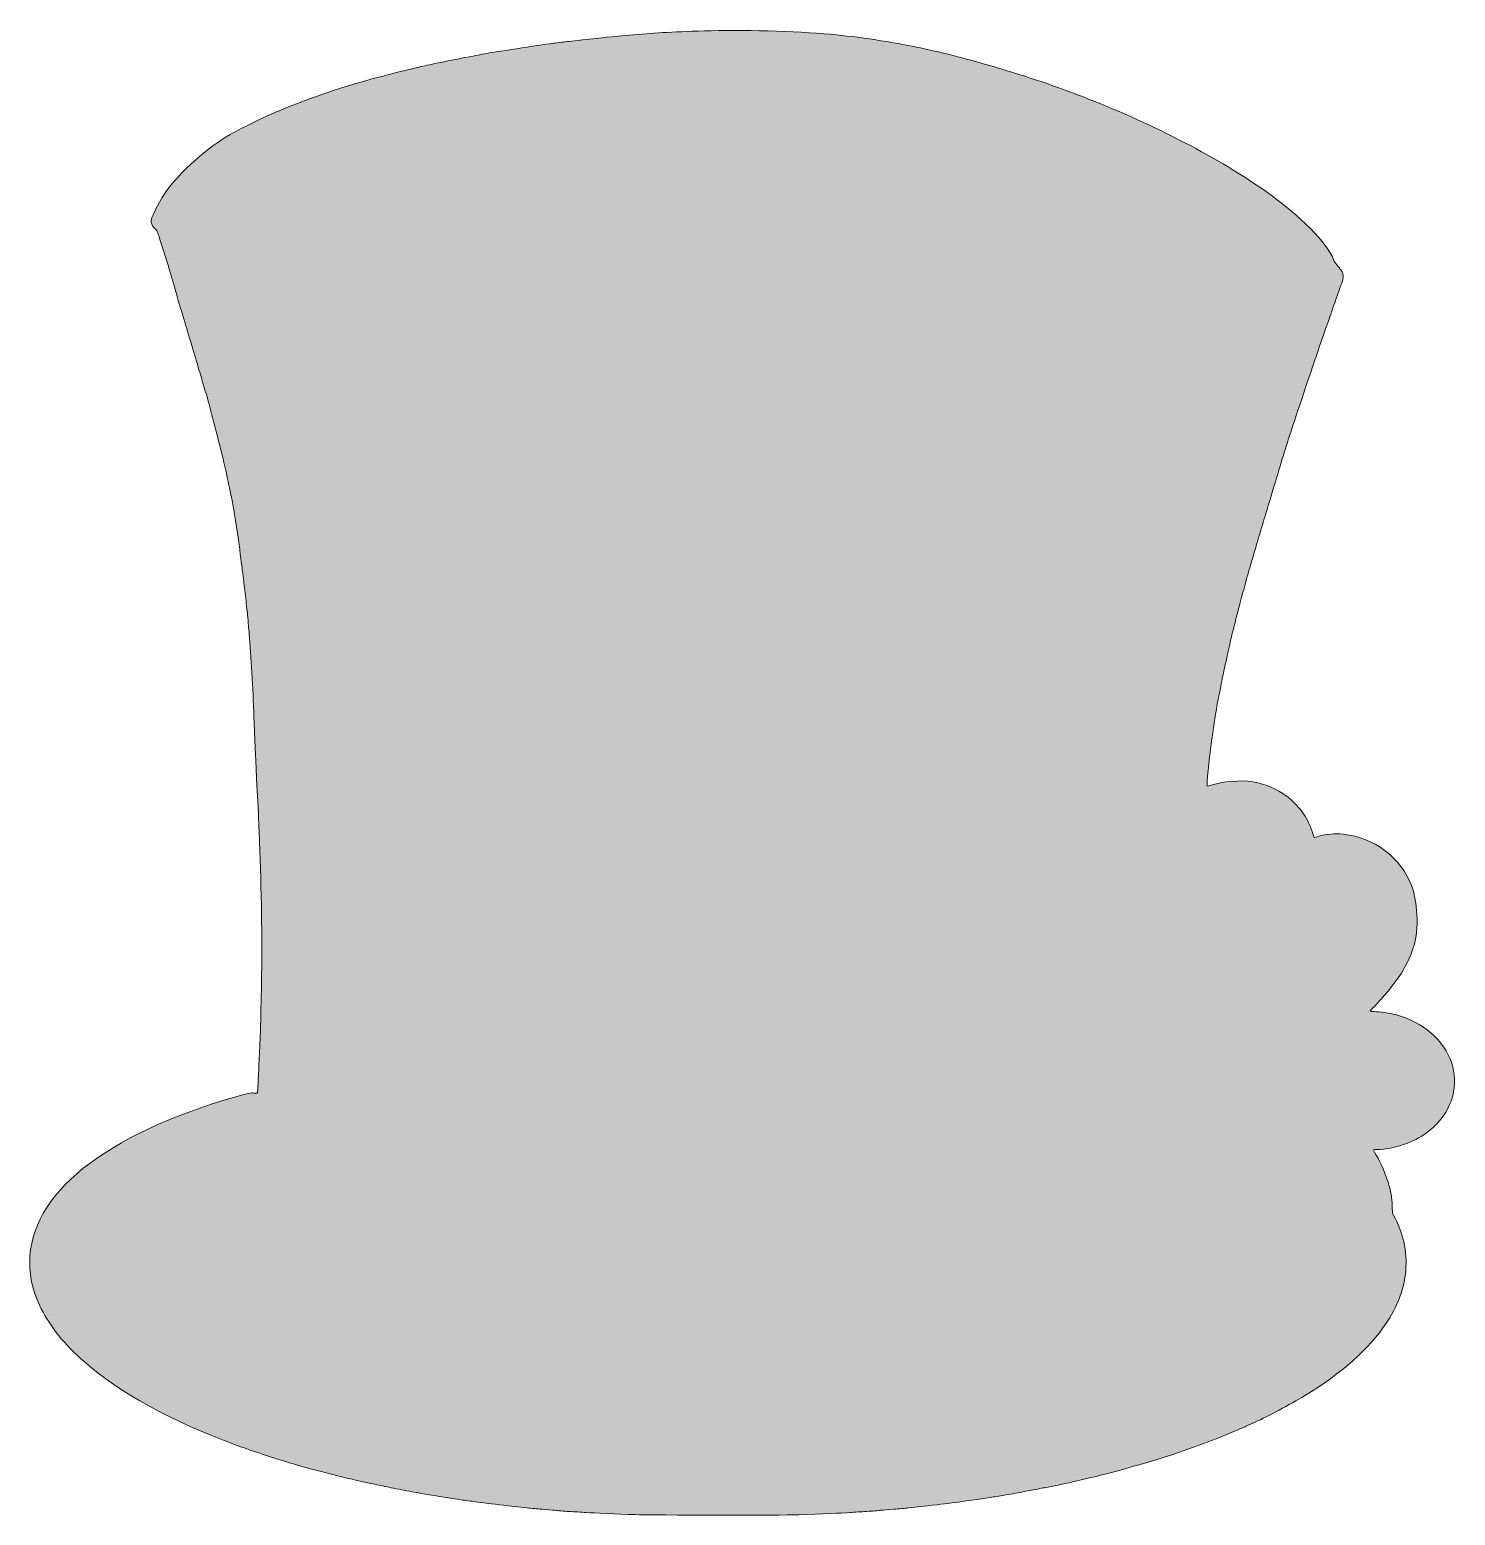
# Model space of a CAD drawing. Header units: inches. Extents: x -43.8 to -25.9, y 12.8 to 14.4.
# Drawn here: x -27.423 to -25.91, y 12.825 to 14.402 of the extents above; entities that cross this region are included whole.
import ezdxf

# ---------------------------------------------------------------- set-up
doc = ezdxf.new("R2010")
doc.units = ezdxf.units.IN
doc.header["$MEASUREMENT"] = 0
doc.layers.add('Layer 1', color=7, linetype='Continuous')

msp = doc.modelspace()

# ---------------------------------------------------------------- hatches: boundary and pattern name
at = {"layer": 'Layer 1'}
h = msp.add_hatch(color=7, dxfattribs=at)
h.dxf.hatch_style = 2
edge = h.paths.add_edge_path()
edge.add_spline(control_points=[(-25.913, 13.2706), (-25.9143, 13.2653), (-25.9186, 13.2555), (-25.9217, 13.251), (-25.9311, 13.2371), (-25.9444, 13.2268), (-25.9616, 13.22), (-25.971, 13.2163), (-25.9847, 13.2135), (-25.9934, 13.2135), (-25.9952, 13.2135), (-25.9968, 13.2133), (-25.997, 13.2131), (-25.9972, 13.2129), (-25.9968, 13.2118), (-25.996, 13.2107), (-25.9913, 13.2031), (-25.9854, 13.1904), (-25.9829, 13.1823), (-25.9822, 13.1801), (-25.9812, 13.1771), (-25.9807, 13.1757), (-25.979, 13.1708), (-25.9776, 13.1618), (-25.9772, 13.1537), (-25.9772, 13.1537), (-25.9769, 13.1456), (-25.9769, 13.1456), (-25.9769, 13.1456), (-25.9743, 13.1406), (-25.9743, 13.1406), (-25.9645, 13.122), (-25.9608, 13.102), (-25.9633, 13.0808), (-25.9653, 13.0639), (-25.9722, 13.0463), (-25.9836, 13.0291), (-26.0017, 13.002), (-26.0314, 12.9755), (-26.0702, 12.9521), (-26.0857, 12.9427), (-26.1088, 12.9304), (-26.1228, 12.9241), (-26.1255, 12.9228), (-26.1297, 12.9209), (-26.1321, 12.9198), (-26.1345, 12.9187), (-26.142, 12.9155), (-26.1487, 12.9127), (-26.1895, 12.8957), (-26.2298, 12.8824), (-26.2819, 12.8689), (-26.299, 12.8645), (-26.3312, 12.8572), (-26.3449, 12.8547), (-26.3473, 12.8543), (-26.3541, 12.853), (-26.36, 12.8518), (-26.3758, 12.8487), (-26.3902, 12.8462), (-26.3979, 12.8451), (-26.4, 12.8448), (-26.4068, 12.8438), (-26.4131, 12.8428), (-26.4193, 12.8418), (-26.4285, 12.8405), (-26.4335, 12.8398), (-26.4384, 12.8392), (-26.4443, 12.8384), (-26.4466, 12.8381), (-26.4515, 12.8374), (-26.4687, 12.8354), (-26.4772, 12.8345), (-26.4806, 12.8342), (-26.4865, 12.8335), (-26.4903, 12.8331), (-26.4942, 12.8326), (-26.5014, 12.832), (-26.5063, 12.8317), (-26.5112, 12.8314), (-26.5173, 12.8308), (-26.52, 12.8305), (-26.5226, 12.8302), (-26.5292, 12.8297), (-26.5346, 12.8293), (-26.5401, 12.829), (-26.5482, 12.8285), (-26.5527, 12.8282), (-26.562, 12.8275), (-26.5831, 12.8266), (-26.6069, 12.8258), (-26.6253, 12.8252), (-26.7617, 12.8253), (-26.7806, 12.8259), (-26.7806, 12.8259), (-26.7806, 12.8259), (-26.7806, 12.8259), (-26.7994, 12.8265), (-26.8241, 12.8276), (-26.8328, 12.8282), (-26.8371, 12.8285), (-26.8451, 12.829), (-26.8506, 12.8293), (-26.856, 12.8296), (-26.8627, 12.8302), (-26.8655, 12.8305), (-26.8682, 12.8308), (-26.8744, 12.8313), (-26.8792, 12.8317), (-26.884, 12.832), (-26.891, 12.8326), (-26.8949, 12.8331), (-26.8987, 12.8335), (-26.9046, 12.8342), (-26.908, 12.8345), (-26.9164, 12.8354), (-26.9337, 12.8374), (-26.9386, 12.8381), (-26.9408, 12.8384), (-26.9467, 12.8392), (-26.9517, 12.8398), (-26.9567, 12.8405), (-26.9632, 12.8414), (-26.9663, 12.8419), (-26.9871, 12.845), (-27.0043, 12.8478), (-27.01, 12.8489), (-27.0124, 12.8493), (-27.0207, 12.8509), (-27.0284, 12.8524), (-27.0361, 12.8538), (-27.0441, 12.8554), (-27.0462, 12.8559), (-27.0482, 12.8563), (-27.0551, 12.8578), (-27.0613, 12.8591), (-27.0844, 12.864), (-27.1221, 12.8735), (-27.1409, 12.8791), (-27.1444, 12.8802), (-27.1515, 12.8823), (-27.1566, 12.8839), (-27.1663, 12.8868), (-27.1927, 12.8957), (-27.2038, 12.8998), (-27.2719, 12.9248), (-27.3273, 12.9551), (-27.365, 12.9883), (-27.3854, 13.0061), (-27.4009, 13.0253), (-27.4105, 13.0444), (-27.4191, 13.0614), (-27.4227, 13.0761), (-27.4227, 13.0941), (-27.4227, 13.1294), (-27.4033, 13.1634), (-27.3659, 13.1935), (-27.3281, 13.2238), (-27.2724, 13.25), (-27.2041, 13.2694), (-27.1903, 13.2733), (-27.1884, 13.2737), (-27.1845, 13.2734), (-27.1845, 13.2734), (-27.1811, 13.2732), (-27.1811, 13.2732), (-27.1811, 13.2732), (-27.1807, 13.2794), (-27.1807, 13.2794), (-27.1805, 13.2827), (-27.18, 13.2924), (-27.1797, 13.3009), (-27.1793, 13.3094), (-27.1788, 13.3212), (-27.1785, 13.3272), (-27.1779, 13.339), (-27.1776, 13.3525), (-27.1767, 13.3992), (-27.1761, 13.437), (-27.1769, 13.4883), (-27.179, 13.5405), (-27.1794, 13.5487), (-27.1799, 13.5626), (-27.1802, 13.5714), (-27.1806, 13.5802), (-27.1811, 13.5906), (-27.1814, 13.5944), (-27.1817, 13.5983), (-27.1821, 13.606), (-27.1823, 13.6116), (-27.1825, 13.6173), (-27.183, 13.6292), (-27.1835, 13.6382), (-27.1839, 13.6471), (-27.1846, 13.6622), (-27.1849, 13.6717), (-27.186, 13.7042), (-27.1878, 13.737), (-27.1899, 13.7609), (-27.1904, 13.7665), (-27.191, 13.7737), (-27.1913, 13.7769), (-27.1916, 13.7801), (-27.1925, 13.7885), (-27.1933, 13.7956), (-27.1942, 13.8026), (-27.1952, 13.8119), (-27.1957, 13.8163), (-27.1962, 13.8206), (-27.1967, 13.8249), (-27.1968, 13.8259), (-27.1972, 13.8277), (-27.1982, 13.836), (-27.2, 13.8507), (-27.2013, 13.8609), (-27.2054, 13.8887), (-27.2068, 13.8961), (-27.2076, 13.9009), (-27.2092, 13.9087), (-27.2117, 13.92), (-27.2124, 13.9231), (-27.2134, 13.9279), (-27.2141, 13.9308), (-27.216, 13.94), (-27.2175, 13.9461), (-27.2189, 13.952), (-27.2197, 13.9551), (-27.2217, 13.9629), (-27.2233, 13.9693), (-27.2259, 13.9794), (-27.2286, 13.9898), (-27.2317, 14.0016), (-27.2335, 14.0085), (-27.237, 14.0204), (-27.2397, 14.0293), (-27.2412, 14.0345), (-27.2437, 14.0427), (-27.2451, 14.0477), (-27.2466, 14.0527), (-27.2502, 14.0647), (-27.2531, 14.0745), (-27.2561, 14.0843), (-27.2588, 14.0935), (-27.2592, 14.0949), (-27.2596, 14.0963), (-27.2608, 14.1003), (-27.2618, 14.1037), (-27.2636, 14.1095), (-27.2688, 14.1273), (-27.2745, 14.1468), (-27.2759, 14.1518), (-27.2781, 14.159), (-27.2793, 14.1628), (-27.2806, 14.1667), (-27.2829, 14.1741), (-27.2846, 14.1794), (-27.2874, 14.1884), (-27.2878, 14.1892), (-27.29, 14.1911), (-27.2943, 14.1948), (-27.295, 14.1992), (-27.2922, 14.2049), (-27.2912, 14.2067), (-27.2892, 14.2111), (-27.2876, 14.2144), (-27.2764, 14.2386), (-27.2427, 14.2718), (-27.21, 14.2909), (-27.2057, 14.2934), (-27.1804, 14.3061), (-27.1724, 14.3098), (-27.1462, 14.3219), (-27.1083, 14.3357), (-27.0727, 14.3461), (-27.0539, 14.3515), (-27.0236, 14.3592), (-27.0035, 14.3637), (-27.0006, 14.3643), (-26.9959, 14.3653), (-26.993, 14.366), (-26.986, 14.3675), (-26.961, 14.3725), (-26.9523, 14.3741), (-26.9486, 14.3748), (-26.9443, 14.3756), (-26.9427, 14.3759), (-26.9302, 14.3783), (-26.8836, 14.3855), (-26.8672, 14.3876), (-26.8619, 14.3882), (-26.8546, 14.3891), (-26.8509, 14.3896), (-26.8472, 14.3901), (-26.8418, 14.3907), (-26.8389, 14.391), (-26.836, 14.3913), (-26.83, 14.3919), (-26.8255, 14.3924), (-26.818, 14.3933), (-26.807, 14.3943), (-26.7821, 14.3966), (-26.7569, 14.3989), (-26.7393, 14.3998), (-26.6999, 14.4009), (-26.6586, 14.402), (-26.6005, 14.4001), (-26.5667, 14.3965), (-26.5532, 14.3951), (-26.5344, 14.3928), (-26.5291, 14.3919), (-26.5264, 14.3915), (-26.5207, 14.3905), (-26.5165, 14.3898), (-26.5038, 14.3878), (-26.4882, 14.3848), (-26.4778, 14.3826), (-26.4573, 14.3782), (-26.4481, 14.376), (-26.4323, 14.3717), (-26.4264, 14.3701), (-26.4201, 14.3684), (-26.4183, 14.3679), (-26.4043, 14.3642), (-26.3697, 14.3537), (-26.3548, 14.3486), (-26.3405, 14.3438), (-26.3348, 14.3418), (-26.3253, 14.3383), (-26.3141, 14.3342), (-26.314, 14.3341), (-26.2994, 14.3284), (-26.23, 14.3014), (-26.1597, 14.2647), (-26.1111, 14.2302), (-26.0747, 14.2044), (-26.0459, 14.1753), (-26.0397, 14.1582), (-26.0391, 14.1566), (-26.0375, 14.1541), (-26.0362, 14.1526), (-26.0349, 14.1512), (-26.0333, 14.1492), (-26.0327, 14.1483), (-26.032, 14.1474), (-26.0311, 14.146), (-26.0305, 14.1451), (-26.0293, 14.1433), (-26.0291, 14.1373), (-26.0301, 14.1347), (-26.0315, 14.1313), (-26.0356, 14.1198), (-26.0398, 14.1077), (-26.0422, 14.1008), (-26.045, 14.0927), (-26.0461, 14.0897), (-26.0542, 14.0665), (-26.0581, 14.055), (-26.0663, 14.0308), (-26.0798, 13.9905), (-26.0874, 13.9674), (-26.0901, 13.9588), (-26.094, 13.946), (-26.1031, 13.9159), (-26.1082, 13.899), (-26.1108, 13.8902), (-26.1133, 13.882), (-26.1137, 13.8807), (-26.1141, 13.8794), (-26.1156, 13.8745), (-26.117, 13.8699), (-26.1183, 13.8652), (-26.1204, 13.8582), (-26.1216, 13.8541), (-26.1228, 13.8501), (-26.1239, 13.8463), (-26.1241, 13.8457), (-26.1242, 13.8451), (-26.1257, 13.8401), (-26.1273, 13.8346), (-26.1289, 13.8292), (-26.1306, 13.8233), (-26.1311, 13.8215), (-26.1316, 13.8197), (-26.1336, 13.8124), (-26.1356, 13.8052), (-26.1395, 13.7911), (-26.1473, 13.7603), (-26.1487, 13.7536), (-26.1492, 13.7513), (-26.1501, 13.7474), (-26.1507, 13.7448), (-26.1513, 13.7423), (-26.1526, 13.7364), (-26.1536, 13.7317), (-26.1546, 13.7271), (-26.1559, 13.7214), (-26.1564, 13.7192), (-26.1569, 13.717), (-26.1575, 13.7139), (-26.1578, 13.7125), (-26.158, 13.7111), (-26.159, 13.7059), (-26.1599, 13.7011), (-26.1623, 13.6896), (-26.1656, 13.6706), (-26.1665, 13.6632), (-26.1668, 13.661), (-26.1673, 13.6577), (-26.1676, 13.6559), (-26.1685, 13.6514), (-26.1704, 13.6361), (-26.1714, 13.6265), (-26.1719, 13.622), (-26.1726, 13.616), (-26.1729, 13.6131), (-26.1733, 13.6088), (-26.1737, 13.6009), (-26.1735, 13.5993), (-26.1735, 13.5991), (-26.1722, 13.5993), (-26.1707, 13.5997), (-26.1561, 13.6043), (-26.1385, 13.6058), (-26.1251, 13.6038), (-26.1141, 13.6021), (-26.0988, 13.5957), (-26.0898, 13.5889), (-26.0762, 13.5786), (-26.0676, 13.5668), (-26.0623, 13.5511), (-26.0612, 13.5477), (-26.0602, 13.5448), (-26.0601, 13.5447), (-26.06, 13.5446), (-26.0578, 13.5452), (-26.0551, 13.546), (-26.0475, 13.5482), (-26.0374, 13.549), (-26.0294, 13.5481), (-25.9956, 13.5444), (-25.968, 13.5235), (-25.9566, 13.493), (-25.9544, 13.4872), (-25.9531, 13.4812), (-25.9519, 13.4717), (-25.9503, 13.4597), (-25.9506, 13.4457), (-25.9525, 13.4366), (-25.9555, 13.4228), (-25.9615, 13.4093), (-25.9709, 13.3957), (-25.9783, 13.385), (-25.9927, 13.3679), (-25.9985, 13.363), (-25.9998, 13.3618), (-26.0008, 13.3606), (-26.0006, 13.3603), (-26.0004, 13.3601), (-25.9984, 13.3598), (-25.996, 13.3598), (-25.9914, 13.3598), (-25.9794, 13.3581), (-25.9738, 13.3566), (-25.9447, 13.349), (-25.9221, 13.3294), (-25.9141, 13.3051), (-25.9108, 13.295), (-25.9104, 13.2815), (-25.913, 13.2706)], knot_values=[0, 0, 0, 0, 1, 1, 1, 2, 2, 2, 3, 3, 3, 4, 4, 4, 5, 5, 5, 6, 6, 6, 7, 7, 7, 8, 8, 8, 9, 9, 9, 10, 10, 10, 11, 11, 11, 12, 12, 12, 13, 13, 13, 14, 14, 14, 15, 15, 15, 16, 16, 16, 17, 17, 17, 18, 18, 18, 19, 19, 19, 20, 20, 20, 21, 21, 21, 22, 22, 22, 23, 23, 23, 24, 24, 24, 25, 25, 25, 26, 26, 26, 27, 27, 27, 28, 28, 28, 29, 29, 29, 30, 30, 30, 31, 31, 31, 32, 32, 32, 33, 33, 33, 34, 34, 34, 35, 35, 35, 36, 36, 36, 37, 37, 37, 38, 38, 38, 39, 39, 39, 40, 40, 40, 41, 41, 41, 42, 42, 42, 43, 43, 43, 44, 44, 44, 45, 45, 45, 46, 46, 46, 47, 47, 47, 48, 48, 48, 49, 49, 49, 50, 50, 50, 51, 51, 51, 52, 52, 52, 53, 53, 53, 54, 54, 54, 55, 55, 55, 56, 56, 56, 57, 57, 57, 58, 58, 58, 59, 59, 59, 60, 60, 60, 61, 61, 61, 62, 62, 62, 63, 63, 63, 64, 64, 64, 65, 65, 65, 66, 66, 66, 67, 67, 67, 68, 68, 68, 69, 69, 69, 70, 70, 70, 71, 71, 71, 72, 72, 72, 73, 73, 73, 74, 74, 74, 75, 75, 75, 76, 76, 76, 77, 77, 77, 78, 78, 78, 79, 79, 79, 80, 80, 80, 81, 81, 81, 82, 82, 82, 83, 83, 83, 84, 84, 84, 85, 85, 85, 86, 86, 86, 87, 87, 87, 88, 88, 88, 89, 89, 89, 90, 90, 90, 91, 91, 91, 92, 92, 92, 93, 93, 93, 94, 94, 94, 95, 95, 95, 96, 96, 96, 97, 97, 97, 98, 98, 98, 99, 99, 99, 100, 100, 100, 101, 101, 101, 102, 102, 102, 103, 103, 103, 104, 104, 104, 105, 105, 105, 106, 106, 106, 107, 107, 107, 108, 108, 108, 109, 109, 109, 110, 110, 110, 111, 111, 111, 112, 112, 112, 113, 113, 113, 114, 114, 114, 115, 115, 115, 116, 116, 116, 117, 117, 117, 118, 118, 118, 119, 119, 119, 120, 120, 120, 121, 121, 121, 122, 122, 122, 123, 123, 123, 124, 124, 124, 125, 125, 125, 126, 126, 126, 127, 127, 127, 128, 128, 128, 129, 129, 129, 130, 130, 130, 131, 131, 131, 132, 132, 132, 133, 133, 133, 134, 134, 134, 135, 135, 135, 136, 136, 136, 137, 137, 137, 138, 138, 138, 139, 139, 139, 140, 140, 140, 141, 141, 141, 142, 142, 142, 143, 143, 143, 144, 144, 144, 145, 145, 145, 146, 146, 146, 147, 147, 147, 148, 148, 148, 149, 149, 149, 150, 150, 150, 151, 151, 151, 152, 152, 152, 153, 153, 153, 154, 154, 154, 155, 155, 155, 156, 156, 156, 156], degree=3, periodic=1)

# ---------------------------------------------------------------- linework, layer by layer
at = {"layer": 'Layer 1', "lineweight": 0}
msp.add_open_spline([(-25.913, 13.2706), (-25.9143, 13.2653), (-25.9186, 13.2555), (-25.9217, 13.251), (-25.9311, 13.2371), (-25.9444, 13.2268), (-25.9616, 13.22), (-25.971, 13.2163), (-25.9847, 13.2135), (-25.9934, 13.2135), (-25.9952, 13.2135), (-25.9968, 13.2133), (-25.997, 13.2131), (-25.9972, 13.2129), (-25.9968, 13.2118), (-25.996, 13.2107), (-25.9913, 13.2031), (-25.9854, 13.1904), (-25.9829, 13.1823), (-25.9822, 13.1801), (-25.9812, 13.1771), (-25.9807, 13.1757), (-25.979, 13.1708), (-25.9776, 13.1618), (-25.9772, 13.1537), (-25.9772, 13.1537), (-25.9769, 13.1456), (-25.9769, 13.1456), (-25.9769, 13.1456), (-25.9743, 13.1406), (-25.9743, 13.1406), (-25.9645, 13.122), (-25.9608, 13.102), (-25.9633, 13.0808), (-25.9653, 13.0639), (-25.9722, 13.0463), (-25.9836, 13.0291), (-26.0017, 13.002), (-26.0314, 12.9755), (-26.0702, 12.9521), (-26.0857, 12.9427), (-26.1088, 12.9304), (-26.1228, 12.9241), (-26.1255, 12.9228), (-26.1297, 12.9209), (-26.1321, 12.9198), (-26.1345, 12.9187), (-26.142, 12.9155), (-26.1487, 12.9127), (-26.1895, 12.8957), (-26.2298, 12.8824), (-26.2819, 12.8689), (-26.299, 12.8645), (-26.3312, 12.8572), (-26.3449, 12.8547), (-26.3473, 12.8543), (-26.3541, 12.853), (-26.36, 12.8518), (-26.3758, 12.8487), (-26.3902, 12.8462), (-26.3979, 12.8451), (-26.4, 12.8448), (-26.4068, 12.8438), (-26.4131, 12.8428), (-26.4193, 12.8418), (-26.4285, 12.8405), (-26.4335, 12.8398), (-26.4384, 12.8392), (-26.4443, 12.8384), (-26.4466, 12.8381), (-26.4515, 12.8374), (-26.4687, 12.8354), (-26.4772, 12.8345), (-26.4806, 12.8342), (-26.4865, 12.8335), (-26.4903, 12.8331), (-26.4942, 12.8326), (-26.5014, 12.832), (-26.5063, 12.8317), (-26.5112, 12.8314), (-26.5173, 12.8308), (-26.52, 12.8305), (-26.5226, 12.8302), (-26.5292, 12.8297), (-26.5346, 12.8293), (-26.5401, 12.829), (-26.5482, 12.8285), (-26.5527, 12.8282), (-26.562, 12.8275), (-26.5831, 12.8266), (-26.6069, 12.8258), (-26.6253, 12.8252), (-26.7617, 12.8253), (-26.7806, 12.8259), (-26.7806, 12.8259), (-26.7806, 12.8259), (-26.7806, 12.8259), (-26.7994, 12.8265), (-26.8241, 12.8276), (-26.8328, 12.8282), (-26.8371, 12.8285), (-26.8451, 12.829), (-26.8506, 12.8293), (-26.856, 12.8296), (-26.8627, 12.8302), (-26.8655, 12.8305), (-26.8682, 12.8308), (-26.8744, 12.8313), (-26.8792, 12.8317), (-26.884, 12.832), (-26.891, 12.8326), (-26.8949, 12.8331), (-26.8987, 12.8335), (-26.9046, 12.8342), (-26.908, 12.8345), (-26.9164, 12.8354), (-26.9337, 12.8374), (-26.9386, 12.8381), (-26.9408, 12.8384), (-26.9467, 12.8392), (-26.9517, 12.8398), (-26.9567, 12.8405), (-26.9632, 12.8414), (-26.9663, 12.8419), (-26.9871, 12.845), (-27.0043, 12.8478), (-27.01, 12.8489), (-27.0124, 12.8493), (-27.0207, 12.8509), (-27.0284, 12.8524), (-27.0361, 12.8538), (-27.0441, 12.8554), (-27.0462, 12.8559), (-27.0482, 12.8563), (-27.0551, 12.8578), (-27.0613, 12.8591), (-27.0844, 12.864), (-27.1221, 12.8735), (-27.1409, 12.8791), (-27.1444, 12.8802), (-27.1515, 12.8823), (-27.1566, 12.8839), (-27.1663, 12.8868), (-27.1927, 12.8957), (-27.2038, 12.8998), (-27.2719, 12.9248), (-27.3273, 12.9551), (-27.365, 12.9883), (-27.3854, 13.0061), (-27.4009, 13.0253), (-27.4105, 13.0444), (-27.4191, 13.0614), (-27.4227, 13.0761), (-27.4227, 13.0941), (-27.4227, 13.1294), (-27.4033, 13.1634), (-27.3659, 13.1935), (-27.3281, 13.2238), (-27.2724, 13.25), (-27.2041, 13.2694), (-27.1903, 13.2733), (-27.1884, 13.2737), (-27.1845, 13.2734), (-27.1845, 13.2734), (-27.1811, 13.2732), (-27.1811, 13.2732), (-27.1811, 13.2732), (-27.1807, 13.2794), (-27.1807, 13.2794), (-27.1805, 13.2827), (-27.18, 13.2924), (-27.1797, 13.3009), (-27.1793, 13.3094), (-27.1788, 13.3212), (-27.1785, 13.3272), (-27.1779, 13.339), (-27.1776, 13.3525), (-27.1767, 13.3992), (-27.1761, 13.437), (-27.1769, 13.4883), (-27.179, 13.5405), (-27.1794, 13.5487), (-27.1799, 13.5626), (-27.1802, 13.5714), (-27.1806, 13.5802), (-27.1811, 13.5906), (-27.1814, 13.5944), (-27.1817, 13.5983), (-27.1821, 13.606), (-27.1823, 13.6116), (-27.1825, 13.6173), (-27.183, 13.6292), (-27.1835, 13.6382), (-27.1839, 13.6471), (-27.1846, 13.6622), (-27.1849, 13.6717), (-27.186, 13.7042), (-27.1878, 13.737), (-27.1899, 13.7609), (-27.1904, 13.7665), (-27.191, 13.7737), (-27.1913, 13.7769), (-27.1916, 13.7801), (-27.1925, 13.7885), (-27.1933, 13.7956), (-27.1942, 13.8026), (-27.1952, 13.8119), (-27.1957, 13.8163), (-27.1962, 13.8206), (-27.1967, 13.8249), (-27.1968, 13.8259), (-27.1972, 13.8277), (-27.1982, 13.836), (-27.2, 13.8507), (-27.2013, 13.8609), (-27.2054, 13.8887), (-27.2068, 13.8961), (-27.2076, 13.9009), (-27.2092, 13.9087), (-27.2117, 13.92), (-27.2124, 13.9231), (-27.2134, 13.9279), (-27.2141, 13.9308), (-27.216, 13.94), (-27.2175, 13.9461), (-27.2189, 13.952), (-27.2197, 13.9551), (-27.2217, 13.9629), (-27.2233, 13.9693), (-27.2259, 13.9794), (-27.2286, 13.9898), (-27.2317, 14.0016), (-27.2335, 14.0085), (-27.237, 14.0204), (-27.2397, 14.0293), (-27.2412, 14.0345), (-27.2437, 14.0427), (-27.2451, 14.0477), (-27.2466, 14.0527), (-27.2502, 14.0647), (-27.2531, 14.0745), (-27.2561, 14.0843), (-27.2588, 14.0935), (-27.2592, 14.0949), (-27.2596, 14.0963), (-27.2608, 14.1003), (-27.2618, 14.1037), (-27.2636, 14.1095), (-27.2688, 14.1273), (-27.2745, 14.1468), (-27.2759, 14.1518), (-27.2781, 14.159), (-27.2793, 14.1628), (-27.2806, 14.1667), (-27.2829, 14.1741), (-27.2846, 14.1794), (-27.2874, 14.1884), (-27.2878, 14.1892), (-27.29, 14.1911), (-27.2943, 14.1948), (-27.295, 14.1992), (-27.2922, 14.2049), (-27.2912, 14.2067), (-27.2892, 14.2111), (-27.2876, 14.2144), (-27.2764, 14.2386), (-27.2427, 14.2718), (-27.21, 14.2909), (-27.2057, 14.2934), (-27.1804, 14.3061), (-27.1724, 14.3098), (-27.1462, 14.3219), (-27.1083, 14.3357), (-27.0727, 14.3461), (-27.0539, 14.3515), (-27.0236, 14.3592), (-27.0035, 14.3637), (-27.0006, 14.3643), (-26.9959, 14.3653), (-26.993, 14.366), (-26.986, 14.3675), (-26.961, 14.3725), (-26.9523, 14.3741), (-26.9486, 14.3748), (-26.9443, 14.3756), (-26.9427, 14.3759), (-26.9302, 14.3783), (-26.8836, 14.3855), (-26.8672, 14.3876), (-26.8619, 14.3882), (-26.8546, 14.3891), (-26.8509, 14.3896), (-26.8472, 14.3901), (-26.8418, 14.3907), (-26.8389, 14.391), (-26.836, 14.3913), (-26.83, 14.3919), (-26.8255, 14.3924), (-26.818, 14.3933), (-26.807, 14.3943), (-26.7821, 14.3966), (-26.7569, 14.3989), (-26.7393, 14.3998), (-26.6999, 14.4009), (-26.6586, 14.402), (-26.6005, 14.4001), (-26.5667, 14.3965), (-26.5532, 14.3951), (-26.5344, 14.3928), (-26.5291, 14.3919), (-26.5264, 14.3915), (-26.5207, 14.3905), (-26.5165, 14.3898), (-26.5038, 14.3878), (-26.4882, 14.3848), (-26.4778, 14.3826), (-26.4573, 14.3782), (-26.4481, 14.376), (-26.4323, 14.3717), (-26.4264, 14.3701), (-26.4201, 14.3684), (-26.4183, 14.3679), (-26.4043, 14.3642), (-26.3697, 14.3537), (-26.3548, 14.3486), (-26.3405, 14.3438), (-26.3348, 14.3418), (-26.3253, 14.3383), (-26.3141, 14.3342), (-26.314, 14.3341), (-26.2994, 14.3284), (-26.23, 14.3014), (-26.1597, 14.2647), (-26.1111, 14.2302), (-26.0747, 14.2044), (-26.0459, 14.1753), (-26.0397, 14.1582), (-26.0391, 14.1566), (-26.0375, 14.1541), (-26.0362, 14.1526), (-26.0349, 14.1512), (-26.0333, 14.1492), (-26.0327, 14.1483), (-26.032, 14.1474), (-26.0311, 14.146), (-26.0305, 14.1451), (-26.0293, 14.1433), (-26.0291, 14.1373), (-26.0301, 14.1347), (-26.0315, 14.1313), (-26.0356, 14.1198), (-26.0398, 14.1077), (-26.0422, 14.1008), (-26.045, 14.0927), (-26.0461, 14.0897), (-26.0542, 14.0665), (-26.0581, 14.055), (-26.0663, 14.0308), (-26.0798, 13.9905), (-26.0874, 13.9674), (-26.0901, 13.9588), (-26.094, 13.946), (-26.1031, 13.9159), (-26.1082, 13.899), (-26.1108, 13.8902), (-26.1133, 13.882), (-26.1137, 13.8807), (-26.1141, 13.8794), (-26.1156, 13.8745), (-26.117, 13.8699), (-26.1183, 13.8652), (-26.1204, 13.8582), (-26.1216, 13.8541), (-26.1228, 13.8501), (-26.1239, 13.8463), (-26.1241, 13.8457), (-26.1242, 13.8451), (-26.1257, 13.8401), (-26.1273, 13.8346), (-26.1289, 13.8292), (-26.1306, 13.8233), (-26.1311, 13.8215), (-26.1316, 13.8197), (-26.1336, 13.8124), (-26.1356, 13.8052), (-26.1395, 13.7911), (-26.1473, 13.7603), (-26.1487, 13.7536), (-26.1492, 13.7513), (-26.1501, 13.7474), (-26.1507, 13.7448), (-26.1513, 13.7423), (-26.1526, 13.7364), (-26.1536, 13.7317), (-26.1546, 13.7271), (-26.1559, 13.7214), (-26.1564, 13.7192), (-26.1569, 13.717), (-26.1575, 13.7139), (-26.1578, 13.7125), (-26.158, 13.7111), (-26.159, 13.7059), (-26.1599, 13.7011), (-26.1623, 13.6896), (-26.1656, 13.6706), (-26.1665, 13.6632), (-26.1668, 13.661), (-26.1673, 13.6577), (-26.1676, 13.6559), (-26.1685, 13.6514), (-26.1704, 13.6361), (-26.1714, 13.6265), (-26.1719, 13.622), (-26.1726, 13.616), (-26.1729, 13.6131), (-26.1733, 13.6088), (-26.1737, 13.6009), (-26.1735, 13.5993), (-26.1735, 13.5991), (-26.1722, 13.5993), (-26.1707, 13.5997), (-26.1561, 13.6043), (-26.1385, 13.6058), (-26.1251, 13.6038), (-26.1141, 13.6021), (-26.0988, 13.5957), (-26.0898, 13.5889), (-26.0762, 13.5786), (-26.0676, 13.5668), (-26.0623, 13.5511), (-26.0612, 13.5477), (-26.0602, 13.5448), (-26.0601, 13.5447), (-26.06, 13.5446), (-26.0578, 13.5452), (-26.0551, 13.546), (-26.0475, 13.5482), (-26.0374, 13.549), (-26.0294, 13.5481), (-25.9956, 13.5444), (-25.968, 13.5235), (-25.9566, 13.493), (-25.9544, 13.4872), (-25.9531, 13.4812), (-25.9519, 13.4717), (-25.9503, 13.4597), (-25.9506, 13.4457), (-25.9525, 13.4366), (-25.9555, 13.4228), (-25.9615, 13.4093), (-25.9709, 13.3957), (-25.9783, 13.385), (-25.9927, 13.3679), (-25.9985, 13.363), (-25.9998, 13.3618), (-26.0008, 13.3606), (-26.0006, 13.3603), (-26.0004, 13.3601), (-25.9984, 13.3598), (-25.996, 13.3598), (-25.9914, 13.3598), (-25.9794, 13.3581), (-25.9738, 13.3566), (-25.9447, 13.349), (-25.9221, 13.3294), (-25.9141, 13.3051), (-25.9108, 13.295), (-25.9104, 13.2815), (-25.913, 13.2706)], degree=3, knots=[0, 0, 0, 0, 1, 1, 1, 2, 2, 2, 3, 3, 3, 4, 4, 4, 5, 5, 5, 6, 6, 6, 7, 7, 7, 8, 8, 8, 9, 9, 9, 10, 10, 10, 11, 11, 11, 12, 12, 12, 13, 13, 13, 14, 14, 14, 15, 15, 15, 16, 16, 16, 17, 17, 17, 18, 18, 18, 19, 19, 19, 20, 20, 20, 21, 21, 21, 22, 22, 22, 23, 23, 23, 24, 24, 24, 25, 25, 25, 26, 26, 26, 27, 27, 27, 28, 28, 28, 29, 29, 29, 30, 30, 30, 31, 31, 31, 32, 32, 32, 33, 33, 33, 34, 34, 34, 35, 35, 35, 36, 36, 36, 37, 37, 37, 38, 38, 38, 39, 39, 39, 40, 40, 40, 41, 41, 41, 42, 42, 42, 43, 43, 43, 44, 44, 44, 45, 45, 45, 46, 46, 46, 47, 47, 47, 48, 48, 48, 49, 49, 49, 50, 50, 50, 51, 51, 51, 52, 52, 52, 53, 53, 53, 54, 54, 54, 55, 55, 55, 56, 56, 56, 57, 57, 57, 58, 58, 58, 59, 59, 59, 60, 60, 60, 61, 61, 61, 62, 62, 62, 63, 63, 63, 64, 64, 64, 65, 65, 65, 66, 66, 66, 67, 67, 67, 68, 68, 68, 69, 69, 69, 70, 70, 70, 71, 71, 71, 72, 72, 72, 73, 73, 73, 74, 74, 74, 75, 75, 75, 76, 76, 76, 77, 77, 77, 78, 78, 78, 79, 79, 79, 80, 80, 80, 81, 81, 81, 82, 82, 82, 83, 83, 83, 84, 84, 84, 85, 85, 85, 86, 86, 86, 87, 87, 87, 88, 88, 88, 89, 89, 89, 90, 90, 90, 91, 91, 91, 92, 92, 92, 93, 93, 93, 94, 94, 94, 95, 95, 95, 96, 96, 96, 97, 97, 97, 98, 98, 98, 99, 99, 99, 100, 100, 100, 101, 101, 101, 102, 102, 102, 103, 103, 103, 104, 104, 104, 105, 105, 105, 106, 106, 106, 107, 107, 107, 108, 108, 108, 109, 109, 109, 110, 110, 110, 111, 111, 111, 112, 112, 112, 113, 113, 113, 114, 114, 114, 115, 115, 115, 116, 116, 116, 117, 117, 117, 118, 118, 118, 119, 119, 119, 120, 120, 120, 121, 121, 121, 122, 122, 122, 123, 123, 123, 124, 124, 124, 125, 125, 125, 126, 126, 126, 127, 127, 127, 128, 128, 128, 129, 129, 129, 130, 130, 130, 131, 131, 131, 132, 132, 132, 133, 133, 133, 134, 134, 134, 135, 135, 135, 136, 136, 136, 137, 137, 137, 138, 138, 138, 139, 139, 139, 140, 140, 140, 141, 141, 141, 142, 142, 142, 143, 143, 143, 144, 144, 144, 145, 145, 145, 146, 146, 146, 147, 147, 147, 148, 148, 148, 149, 149, 149, 150, 150, 150, 151, 151, 151, 152, 152, 152, 153, 153, 153, 154, 154, 154, 155, 155, 155, 156, 156, 156, 156], dxfattribs=at)

doc.saveas('drawing.dxf')
